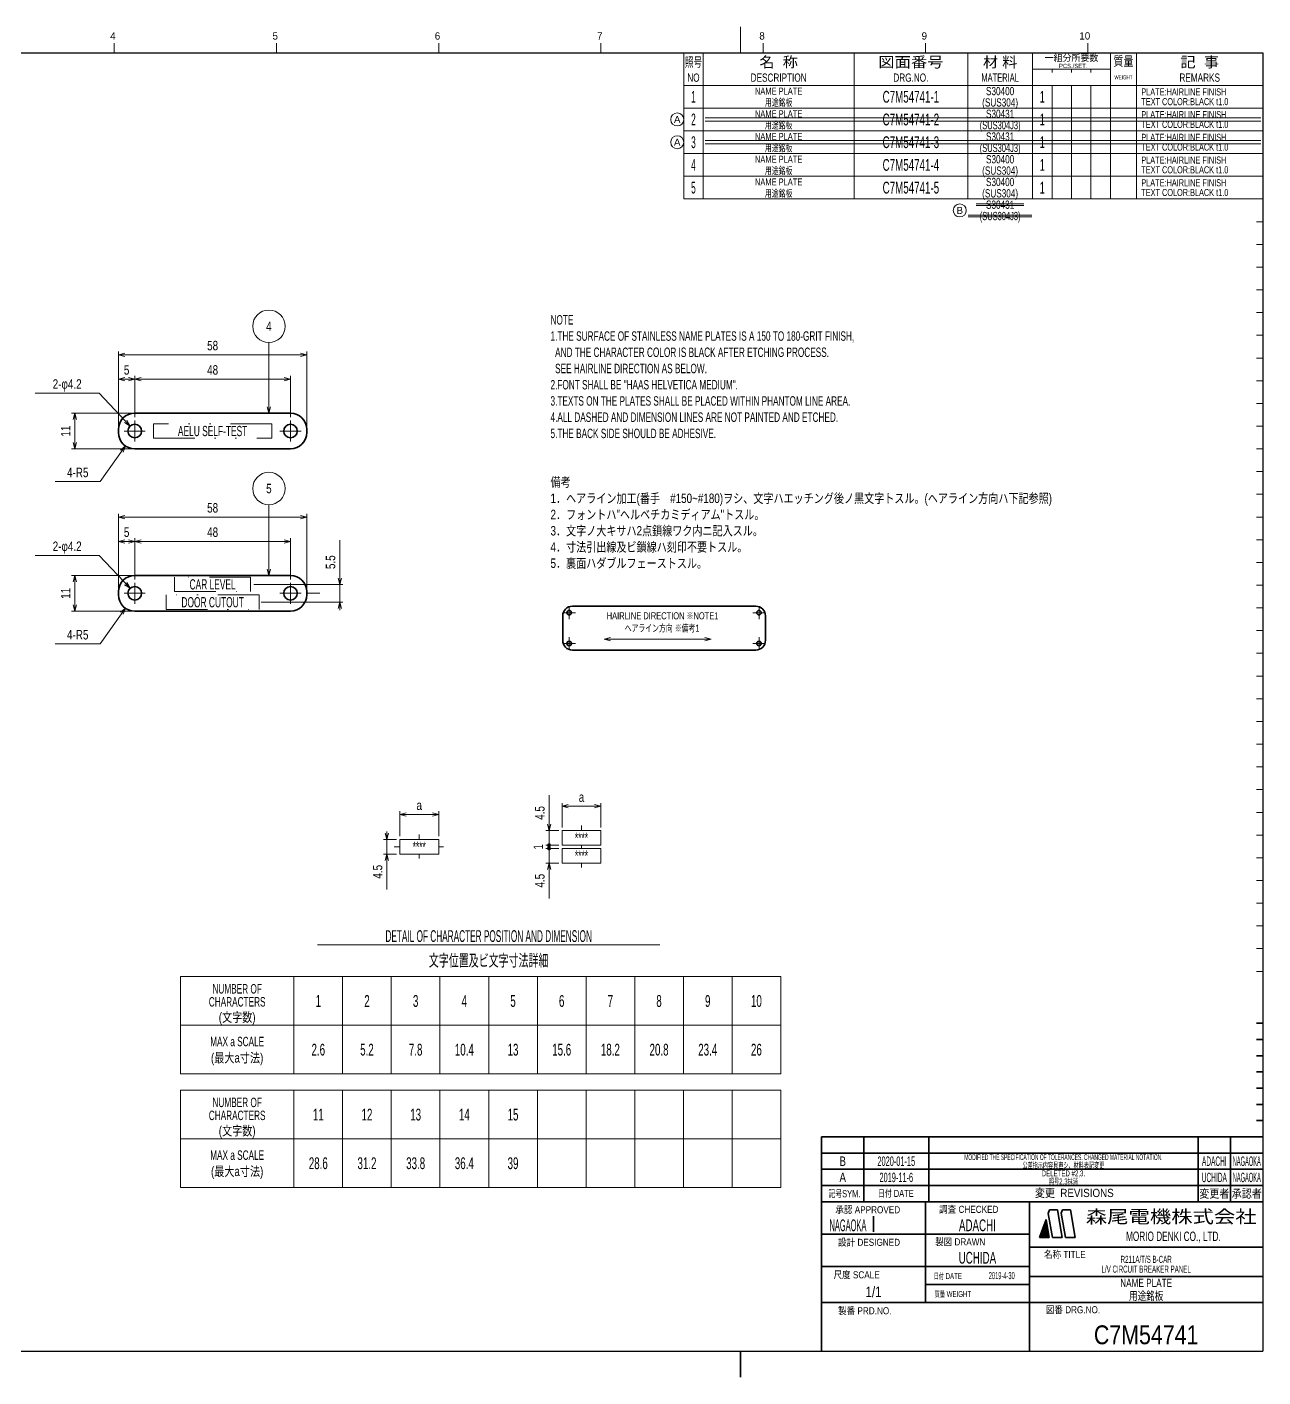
# Model space of a CAD drawing. Header units: millimetres. Extents: x 7 to 587, y 2 to 418.
# Drawn here: x 206.1 to 587, y 2 to 418 of the extents above; entities that cross this region are included whole.
import ezdxf
from ezdxf.enums import TextEntityAlignment as Align

# ---------------------------------------------------------------- set-up
doc = ezdxf.new("R2010")
doc.units = ezdxf.units.MM
doc.linetypes.add('DASHDOT', pattern=[25.3, 12.7, -6.3, 0, -6.3])
doc.linetypes.add('DIVIDE', pattern=[31.6, 12.7, -6.3, 0, -6.3, 0, -6.3])
for name, color, linetype in [('GR1_03', 7, 'Continuous'), ('GR1_05', 7, 'Continuous'), ('GR1_08', 7, 'Continuous'), ('GR1_15', 7, 'Continuous'), ('GR1_16', 7, 'Continuous'), ('図面枠C7M', 7, 'Continuous'), ('表題、部品表_01', 7, 'Continuous'), ('表題、部品表_02', 7, 'Continuous'), ('表題、部品表_03', 7, 'Continuous'), ('表題、部品表_訂正', 7, 'Continuous')]:
    doc.layers.add(name, color=color, linetype=linetype)
doc.styles.add('HG丸ｺﾞｼｯｸM-PRO', font='')
doc.styles.get('HG丸ｺﾞｼｯｸM-PRO').set_extended_font_data('HG丸ｺﾞｼｯｸM-PRO')

# ---------------------------------------------------------------- blocks, each defined once
blk = doc.blocks.new('BLKF026')
at = {"layer": '図面枠C7M', "color": 4, "linetype": 'Continuous', "lineweight": 13}
for p, q in [((519.749617, 49.41693), (520.269705, 49.937017)), ((519.830546, 49.63928), (520.248506, 50.05724)), ((519.911475, 49.861631), (520.227307, 50.177463)), ((519.992404, 50.083981), (520.206109, 50.297686)), ((520.073333, 50.306331), (520.18491, 50.417909)), ((520.154262, 50.528681), (520.163712, 50.538131)), ((518.157871, 44.996757), (520.693675, 47.532561)), ((518.211969, 45.192276), (520.672477, 47.652784)), ((518.292898, 45.414626), (520.651278, 47.773006)), ((518.299292, 44.996757), (520.714874, 47.412338)), ((518.373827, 45.636976), (520.63008, 47.893229)), ((518.440714, 44.996757), (520.736072, 47.292115)), ((518.454756, 45.859327), (520.608881, 48.013452)), ((518.535684, 46.081677), (520.587682, 48.133675)), ((518.582135, 44.996757), (520.757271, 47.171892)), ((518.616613, 46.304027), (520.566484, 48.253898)), ((518.697542, 46.526377), (520.545285, 48.374121)), ((518.723556, 44.996757), (520.778469, 47.051669)), ((518.778471, 46.748727), (520.524087, 48.494343)), ((518.8594, 46.971078), (520.502888, 48.614566)), ((518.864978, 44.996757), (520.799668, 46.931447)), ((518.940329, 47.193428), (520.48169, 48.734789)), ((519.006399, 44.996757), (520.820866, 46.811224)), ((519.021258, 47.415778), (520.460491, 48.855012)), ((519.102186, 47.638128), (520.439293, 48.975235)), ((519.147821, 44.996757), (520.842065, 46.691001)), ((519.183115, 47.860479), (520.418094, 49.095457)), ((519.264044, 48.082829), (520.396896, 49.21568)), ((519.289242, 44.996757), (520.863263, 46.570778)), ((519.344973, 48.305179), (520.375697, 49.335903)), ((519.425902, 48.527529), (520.354499, 49.456126)), ((519.430663, 44.996757), (520.884462, 46.450555)), ((519.506831, 48.749879), (520.3333, 49.576349)), ((519.572085, 44.996757), (520.90566, 46.330332)), ((519.58776, 48.97223), (520.312102, 49.696572)), ((519.668689, 49.19458), (520.290903, 49.816794)), ((519.713506, 44.996757), (520.926859, 46.21011)), ((519.854927, 44.996757), (520.948057, 46.089887)), ((519.996349, 44.996757), (520.969256, 45.969664)), ((520.13777, 44.996757), (520.990455, 45.849441)), ((520.279191, 44.996757), (521.011653, 45.729218)), ((520.420613, 44.996757), (521.032852, 45.608995)), ((520.562034, 44.996757), (521.05405, 45.488773)), ((520.703455, 44.996757), (521.075249, 45.36855)), ((520.844877, 44.996757), (521.096447, 45.248327)), ((520.986298, 44.996757), (521.117646, 45.128104)), ((521.12772, 44.996757), (521.138844, 45.007881))]:
    blk.add_line(p, q, dxfattribs=at)
blk = doc.blocks.new('BLKF023')
at = {"layer": '図面枠C7M', "color": 4, "linetype": 'Continuous', "lineweight": 13}
for p, q in [((426, 410), (426, 418)), ((233, 413), (233, 410)), ((283, 413), (283, 410)), ((333, 413), (333, 410)), ((383, 413), (383, 410)), ((433, 413), (433, 410)), ((483, 413), (483, 410)), ((533, 413), (533, 410)), ((585, 393), (587, 393)), ((585, 386), (587, 386)), ((585, 379), (587, 379)), ((585, 372), (587, 372)), ((585, 365), (587, 365)), ((585, 358), (587, 358)), ((585, 351), (587, 351)), ((585, 344), (587, 344)), ((585, 337), (587, 337)), ((585, 330), (587, 330)), ((585, 323), (587, 323)), ((585, 316), (587, 316)), ((585, 309), (587, 309)), ((585, 302), (587, 302)), ((585, 295), (587, 295)), ((585, 288), (587, 288)), ((585, 281), (587, 281)), ((585, 274), (587, 274)), ((585, 267), (587, 267)), ((587, 260), (585, 260)), ((585, 253), (587, 253)), ((585, 246), (587, 246)), ((585, 239), (587, 239)), ((585, 232), (587, 232)), ((585, 225), (587, 225)), ((585, 218), (587, 218)), ((585, 211), (587, 211)), ((585, 204), (587, 204)), ((585, 197), (587, 197)), ((585, 190), (587, 190)), ((585, 183), (587, 183)), ((585, 176), (587, 176)), ((585, 169), (587, 169)), ((585, 162), (587, 162)), ((585, 155), (587, 155)), ((585, 148), (587, 148)), ((585, 141), (587, 141)), ((585, 134), (587, 134)), ((585, 127), (587, 127))]:
    blk.add_line(p, q, dxfattribs=at)
at = {"layer": '図面枠C7M', "color": 2, "linetype": 'Continuous', "lineweight": 25}
for p, q in [((33, 410), (587, 410)), ((587, 410), (587, 10)), ((7, 10), (587, 10))]:
    blk.add_line(p, q, dxfattribs=at)
at = {"layer": '図面枠C7M', "color": 3, "linetype": 'Continuous', "lineweight": 35}
for p, q in [((587, 111), (585, 111)), ((587, 106), (585, 106)), ((587, 101), (585, 101)), ((587, 96), (585, 96)), ((587, 91), (585, 91)), ((587, 86), (585, 86)), ((587, 81), (585, 81)), ((451, 76), (587, 76)), ((451, 76), (451, 10)), ((464, 56), (464, 76)), ((484, 56), (484, 76)), ((567, 56), (567, 76)), ((577, 56), (577, 76)), ((451, 71), (587, 71)), ((451, 66), (587, 66)), ((451, 61), (587, 61)), ((451, 56), (587, 56)), ((483, 56), (483, 25)), ((515, 56), (515, 10)), ((467.01, 51.56), (467.01, 46.69)), ((518.14, 45), (520.16, 50.55)), ((521.14, 45), (520.16, 50.55)), ((520.84, 52.4), (521.23, 53.5)), ((522.14, 45), (520.84, 52.4)), ((521.23, 53.5), (523.64, 53.5)), ((525.14, 45), (523.64, 53.5)), ((525.18, 53.5), (524.82, 52.51)), ((526.14, 45), (524.82, 52.51)), ((525.18, 53.5), (527.64, 53.5)), ((529.14, 45), (527.64, 53.5)), ((451, 46), (515, 46)), ((515, 42), (587, 42)), ((518.14, 45), (521.14, 45)), ((522.14, 45), (525.14, 45)), ((526.14, 45), (529.14, 45)), ((451, 36), (515, 36)), ((483, 30.5), (515, 30.5)), ((515, 33), (587, 33)), ((451, 25), (587, 25)), ((426, 2), (426, 10))]:
    blk.add_line(p, q, dxfattribs=at)
at = {"layer": '図面枠C7M', "color": 4, "linetype": 'Continuous', "lineweight": 13}
blk.add_blockref('BLKF026', (0, 0), dxfattribs=at)
at = {"layer": '図面枠C7M', "color": 4, "linetype": 'Continuous', "lineweight": 13, "style": 'HG丸ｺﾞｼｯｸM-PRO', "width": 1.003994}
for s, height, p in [('4', 2.25, (231.79, 413.45)), ('5', 2.25, (281.79, 413.45)), ('6', 2.25, (331.79, 413.45)), ('7', 2.25, (381.79, 413.45)), ('8', 2.25, (431.8, 413.45)), ('9', 2.25, (481.8, 413.45)), ('10', 2.255, (530.4, 413.45))]:
    blk.add_text(s, height=height, dxfattribs=at).set_placement(p, align=Align.BOTTOM_LEFT)
at = {"layer": '図面枠C7M', "color": 4, "linetype": 'Continuous', "lineweight": 13, "style": 'HG丸ｺﾞｼｯｸM-PRO'}
for s, height, width, p in [('記号SYM.', 2.182, 0.69227, (458.03, 58.49)), ('日付 DATE', 2.182, 0.692507, (473.87, 58.58)), ('変更  REVISIONS', 2.5455, 0.887352, (528.85, 58.72)), ('変更者', 2.545, 0.887717, (572, 58.5)), ('承認者', 2.545, 0.887717, (582, 58.5)), ('承認 APPROVED', 2.1818, 0.863151, (465.21, 53.54)), ('調査 CHECKED', 2.182, 0.863174, (496.34, 53.67)), ('設計 DESIGNED', 2.1818, 0.862613, (465.61, 43.51)), ('製図 DRAWN', 2.182, 0.863099, (493.7, 43.65)), ('名称 TITLE', 2.182, 0.862489, (525.93, 39.77)), ('尺度 SCALE', 2.182, 0.862581, (461.78, 33.49)), ('日付 DATE', 1.818, 0.618255, (489.88, 33.09)), ('質量 WEIGHT', 1.818, 0.618812, (491.46, 27.55)), ('製番 PRD.NO.', 2.182, 0.863299, (464.29, 22.41)), ('図番 DRG.NO.', 2.182, 0.863083, (528.44, 22.73))]:
    blk.add_text(s, height=height, dxfattribs=dict(at, width=width)).set_placement(p, align=Align.MIDDLE_CENTER)
at = {"layer": '図面枠C7M', "color": 2, "linetype": 'Continuous', "lineweight": 25, "style": 'HG丸ｺﾞｼｯｸM-PRO', "width": 1.206081}
blk.add_text('森尾電機株式会社', height=4, dxfattribs=at).set_placement((558.72, 51.43), align=Align.MIDDLE_CENTER)
at = {"layer": '図面枠C7M', "color": 3, "linetype": 'Continuous', "lineweight": 35, "style": 'HG丸ｺﾞｼｯｸM-PRO', "width": 0.652197}
blk.add_text('MORIO DENKI CO., LTD.', height=2.9091, dxfattribs=at).set_placement((559.38, 45.36), align=Align.MIDDLE_CENTER)
blk = doc.blocks.new('BLKF027')
at = {"layer": '図面枠C7M', "color": 3, "linetype": 'Continuous', "lineweight": 35, "style": 'HG丸ｺﾞｼｯｸM-PRO'}
for s, height, width, p in [('B', 2.91, 0.78204, (457.5, 68.5)), ('2020-01-15', 2.909, 0.488281, (474, 68.5)), ('MODIFIED THE SPECIFICATION OF TOLERANCES. CHANGED MATERIAL NOTATION.', 1.8182, 0.497766, (525.5, 69.75)), ('ADACHI', 2.909, 0.415454, (572, 68.5)), ('NAGAOKA', 2.909, 0.359254, (582, 68.5)), ('A', 2.91, 0.782973, (457.5, 63.5)), ('2019-11-6', 2.909, 0.488281, (474, 63.5)), ('DELETED #2,3.', 1.8182, 0.618284, (525.5, 64.75)), ('UCHIDA', 2.909, 0.415827, (572, 63.5)), ('NAGAOKA', 2.909, 0.359254, (582, 63.5)), ('NAGAOKA', 3.636, 0.414524, (459.11, 48.75)), ('ADACHI', 3.636, 0.619335, (499, 48.75)), ('UCHIDA', 3.636, 0.61989, (499, 38.75)), ('R211A/T/S B-CAR', 2.1818, 0.521766, (551, 38.25)), ('2019-4-30', 2.182, 0.482367, (506.5, 33.25)), ('L/V CIRCUIT BREAKER PANEL', 2.1818, 0.522347, (551, 35.25)), ('1/1', 3.273, 0.80628, (467, 28.25)), ('NAME PLATE', 2.545, 0.742249, (551, 31)), ('C7M54741', 5.818, 0.846013, (551, 15))]:
    blk.add_text(s, height=height, dxfattribs=dict(at, width=width)).set_placement(p, align=Align.MIDDLE_CENTER)
blk = doc.blocks.new('BLKF035')
at = {"layer": 'GR1_03', "color": 4, "linetype": 'DIVIDE', "lineweight": 13}
for p, q in [((277.64, 243), (249.04, 243)), ((249.04, 243), (249.04, 238.5)), ((277.64, 238.5), (277.64, 243)), ((249.04, 238.5), (277.64, 238.5))]:
    blk.add_line(p, q, dxfattribs=at)
blk = doc.blocks.new('BLKF036')
at = {"layer": 'GR1_03', "color": 4, "linetype": 'DIVIDE', "lineweight": 13}
for p, q in [((275.04, 248.5), (251.64, 248.5)), ((251.64, 248.5), (251.64, 244)), ((275.04, 244), (275.04, 248.5)), ((251.64, 244), (275.04, 244))]:
    blk.add_line(p, q, dxfattribs=at)
blk = doc.blocks.new('BLKF037')
at = {"layer": 'GR1_03', "color": 4, "linetype": 'DIVIDE', "lineweight": 13}
for p, q in [((281.54, 295.75), (245.14, 295.75)), ((245.14, 295.75), (245.14, 291.25)), ((281.54, 291.25), (281.54, 295.75)), ((245.14, 291.25), (281.54, 291.25))]:
    blk.add_line(p, q, dxfattribs=at)
blk = doc.blocks.new('FXTIP_ARROW_S')
at = {"color": 0, "linetype": 'Continuous', "lineweight": -2}
for q in [(-1, 0), (-0.97, 0.26), (-0.97, -0.26)]:
    blk.add_line((0, 0), q, dxfattribs=at)
blk = doc.blocks.new('FXTIP_ARROW_E')
at = {"color": 0, "linetype": 'Continuous', "lineweight": -2}
for q in [(-1, 0), (-0.97, 0.26), (-0.97, -0.26)]:
    blk.add_line((0, 0), q, dxfattribs=at)
blk = doc.blocks.new('BLKF039')
at = {"layer": 'GR1_08', "color": 3, "linetype": 'Continuous', "lineweight": 35}
for p, q in [((287.34, 249), (239.34, 249)), ((234.34, 244), (234.34, 243)), ((292.34, 243), (292.34, 244)), ((239.34, 238), (287.34, 238))]:
    blk.add_line(p, q, dxfattribs=at)
for centre in [(239.34, 243.5), (287.34, 243.5)]:
    blk.add_circle(centre, 2.1, dxfattribs=at)
for centre, start, end in [((239.34, 244), 90, 180), ((287.34, 244), 0, 90), ((239.34, 243), 180, 270), ((287.34, 243), 270, 0)]:
    blk.add_arc(centre, 5, start, end, dxfattribs=at)
blk = doc.blocks.new('BLKF040')
at = {"layer": 'GR1_08', "color": 3, "linetype": 'Continuous', "lineweight": 35}
for p, q in [((287.34, 299), (239.34, 299)), ((234.34, 294), (234.34, 293)), ((292.34, 293), (292.34, 294)), ((239.34, 288), (287.34, 288))]:
    blk.add_line(p, q, dxfattribs=at)
for centre in [(239.34, 293.5), (287.34, 293.5)]:
    blk.add_circle(centre, 2.1, dxfattribs=at)
for centre, start, end in [((239.34, 294), 90, 180), ((287.34, 294), 0, 90), ((239.34, 293), 180, 270), ((287.34, 293), 270, 0)]:
    blk.add_arc(centre, 5, start, end, dxfattribs=at)
blk = doc.blocks.new('BLKF041')
at = {"layer": '表題、部品表_02', "color": 4, "linetype": 'Continuous', "lineweight": 13}
for p, q in [((408.5, 400), (408.5, 393)), ((408.5, 400), (587, 400)), ((414.5, 400), (414.5, 393)), ((461, 400), (461, 393)), ((496, 400), (496, 393)), ((516, 400), (516, 393)), ((522, 400), (522, 393)), ((528, 400), (528, 393)), ((534, 393), (534, 400)), ((540, 400), (540, 393)), ((548, 400), (548, 393)), ((587, 400), (587, 393)), ((408.5, 393), (587, 393))]:
    blk.add_line(p, q, dxfattribs=at)
blk = doc.blocks.new('BLKF043')
at = {"layer": '表題、部品表_02', "color": 4, "linetype": 'Continuous', "lineweight": 13}
for p, q in [((408.5, 393), (408.5, 386)), ((408.5, 393), (587, 393)), ((414.5, 393), (414.5, 386)), ((461, 393), (461, 386)), ((496, 393), (496, 386)), ((516, 393), (516, 386)), ((522, 393), (522, 386)), ((528, 393), (528, 386)), ((534, 386), (534, 393)), ((540, 393), (540, 386)), ((548, 393), (548, 386)), ((587, 393), (587, 386)), ((408.5, 386), (587, 386))]:
    blk.add_line(p, q, dxfattribs=at)
blk = doc.blocks.new('BLKF045')
at = {"layer": '表題、部品表_02', "color": 4, "linetype": 'Continuous', "lineweight": 13}
for p, q in [((408.5, 386), (408.5, 379)), ((408.5, 386), (587, 386)), ((414.5, 386), (414.5, 379)), ((461, 386), (461, 379)), ((496, 386), (496, 379)), ((516, 386), (516, 379)), ((522, 386), (522, 379)), ((528, 386), (528, 379)), ((534, 379), (534, 386)), ((540, 386), (540, 379)), ((548, 386), (548, 379)), ((587, 386), (587, 379)), ((408.5, 379), (587, 379))]:
    blk.add_line(p, q, dxfattribs=at)
blk = doc.blocks.new('BLKF047')
at = {"layer": '表題、部品表_02', "color": 4, "linetype": 'Continuous', "lineweight": 13}
for p, q in [((408.5, 379), (408.5, 372)), ((408.5, 379), (587, 379)), ((414.5, 379), (414.5, 372)), ((461, 379), (461, 372)), ((496, 379), (496, 372)), ((516, 379), (516, 372)), ((522, 379), (522, 372)), ((528, 379), (528, 372)), ((534, 372), (534, 379)), ((540, 379), (540, 372)), ((548, 379), (548, 372)), ((587, 379), (587, 372)), ((408.5, 372), (587, 372))]:
    blk.add_line(p, q, dxfattribs=at)
blk = doc.blocks.new('BLKF049')
at = {"layer": '表題、部品表_02', "color": 4, "linetype": 'Continuous', "lineweight": 13}
for p, q in [((408.5, 372), (408.5, 365)), ((408.5, 372), (587, 372)), ((414.5, 372), (414.5, 365)), ((461, 372), (461, 365)), ((496, 372), (496, 365)), ((516, 372), (516, 365)), ((522, 372), (522, 365)), ((528, 372), (528, 365)), ((534, 365), (534, 372)), ((540, 372), (540, 365)), ((548, 372), (548, 365)), ((587, 372), (587, 365)), ((408.5, 365), (587, 365))]:
    blk.add_line(p, q, dxfattribs=at)
blk = doc.blocks.new('BLKF052')
at = {"layer": '表題、部品表_01', "color": 4, "linetype": 'Continuous', "lineweight": 13}
for p, q in [((408.5, 410), (408.5, 400)), ((408.5, 410), (587, 410)), ((414.5, 410), (414.5, 400)), ((461, 410), (461, 400)), ((496, 410), (496, 400)), ((516, 410), (516, 400)), ((540, 410), (540, 400)), ((548, 410), (548, 400)), ((587, 410), (587, 400)), ((516, 405), (540, 405)), ((522, 404), (522, 405)), ((528, 405), (528, 404)), ((534, 405), (534, 404)), ((408.5, 400), (587, 400))]:
    blk.add_line(p, q, dxfattribs=at)
at = {"layer": '表題、部品表_01', "color": 3, "linetype": 'Continuous', "lineweight": 35, "style": 'HG丸ｺﾞｼｯｸM-PRO'}
for s, height, width, p in [('照号', 2.909, 0.651535, (411.5, 407.2)), ('名  称', 3.273, 1.042426, (437.75, 407.2)), ('図面番号', 3.273, 1.127518, (478.5, 407.2)), ('材 料', 3.273, 1.042439, (506, 407.2)), ('一組分所要数', 2.036, 0.966638, (528, 408.5)), ('質量', 2.909, 0.781842, (544, 407.5)), ('記  事', 3.273, 1.042426, (567.5, 407.2)), ('NO', 2.545, 0.740841, (411.5, 402.4)), ('DESCRIPTION', 2.5455, 0.741365, (437.75, 402.4)), ('DRG.NO.', 2.545, 0.741189, (478.5, 402.4)), ('MATERIAL', 2.545, 0.594756, (506, 402.4)), ('PCS./SET.', 1.309, 0.862935, (528.5, 406)), ('REMARKS', 2.545, 0.742803, (567.5, 402.4)), ('WEIGHT', 1.309, 0.635507, (544, 402.5))]:
    blk.add_text(s, height=height, dxfattribs=dict(at, width=width)).set_placement(p, align=Align.MIDDLE_CENTER)
blk = doc.blocks.new('BLKF051')
at = {"layer": '表題、部品表_01', "color": 3, "linetype": 'Continuous', "lineweight": 13}
blk.add_blockref('BLKF052', (0, 0), dxfattribs=at)
blk = doc.blocks.new('BLKF053')
at = {"layer": '表題、部品表_01', "color": 4, "linetype": 'DASHDOT', "lineweight": 13}
for p, q in [((375.16, 237.52), (371.26, 237.52)), ((373.21, 235.57), (373.21, 239.47)), ((433.66, 237.52), (429.76, 237.52)), ((431.71, 235.57), (431.71, 239.47)), ((373.21, 226.07), (373.21, 229.97)), ((431.71, 226.07), (431.71, 229.97)), ((375.16, 228.02), (371.26, 228.02)), ((433.66, 228.02), (429.76, 228.02))]:
    blk.add_line(p, q, dxfattribs=at)
at = {"layer": '表題、部品表_01', "color": 3, "linetype": 'Continuous', "lineweight": 35}
for p, q in [((430.71, 239.52), (374.21, 239.52)), ((371.21, 229.02), (371.21, 236.52)), ((433.71, 229.02), (433.71, 236.52)), ((430.71, 226.02), (374.21, 226.02))]:
    blk.add_line(p, q, dxfattribs=at)
for centre in [(373.21, 237.52), (431.71, 237.52), (373.21, 228.02), (431.71, 228.02)]:
    blk.add_circle(centre, 0.7, dxfattribs=at)
for centre, start, end in [((374.21, 236.52), 90, 180), ((430.71, 236.52), 0, 90), ((374.21, 229.02), 180, 270), ((430.71, 229.02), 270, 0)]:
    blk.add_arc(centre, 3, start, end, dxfattribs=at)
blk = doc.blocks.new('BLKF055')
at = {"layer": '表題、部品表_01', "color": 4, "linetype": 'DIVIDE', "lineweight": 13}
for p, q in [((321, 167.62), (333, 167.62)), ((321, 163.12), (321, 167.62)), ((333, 167.62), (333, 163.12)), ((333, 163.12), (321, 163.12))]:
    blk.add_line(p, q, dxfattribs=at)
blk = doc.blocks.new('BLKF054')
at = {"layer": '表題、部品表_01', "color": 4, "linetype": 'DASHDOT', "lineweight": 13}
for p, q in [((327, 169.12), (327, 167.62)), ((321, 165.37), (319.27, 165.37)), ((327, 163.12), (327, 161.73)), ((334.53, 165.37), (333, 165.37))]:
    blk.add_line(p, q, dxfattribs=at)
at = {"layer": '表題、部品表_01', "color": 4, "linetype": 'DIVIDE', "lineweight": 13}
blk.add_blockref('BLKF055', (0, 0), dxfattribs=at)
blk = doc.blocks.new('BLKF057')
at = {"layer": '表題、部品表_01', "color": 4, "linetype": 'DASHDOT', "lineweight": 13}
for p, q in [((377, 171.96), (377, 170.37)), ((377, 165.87), (377, 164.87)), ((377, 160.37), (377, 158.96))]:
    blk.add_line(p, q, dxfattribs=at)
at = {"layer": '表題、部品表_01', "color": 4, "linetype": 'DIVIDE', "lineweight": 13}
for p, q in [((383, 170.37), (371, 170.37)), ((371, 170.37), (371, 165.87)), ((383, 165.87), (383, 170.37)), ((371, 165.87), (383, 165.87)), ((371, 164.87), (383, 164.87)), ((371, 164.87), (371, 160.37)), ((383, 160.37), (383, 164.87)), ((371, 160.37), (383, 160.37))]:
    blk.add_line(p, q, dxfattribs=at)
blk = doc.blocks.new('BLKF056')
at = {"layer": '表題、部品表_01', "color": 4, "linetype": 'DIVIDE', "lineweight": 13}
blk.add_blockref('BLKF057', (0, 0), dxfattribs=at)
at = {"layer": '表題、部品表_01', "color": 3, "linetype": 'Continuous', "lineweight": 35, "style": 'HG丸ｺﾞｼｯｸM-PRO', "width": 0.594076}
for p in [(377, 168.12), (377, 162.62)]:
    blk.add_text('****', height=3.273, dxfattribs=at).set_placement(p, align=Align.MIDDLE_CENTER)
blk = doc.blocks.new('FXTIP_BLACKDOT_E')
at = {"color": 0, "linetype": 'Continuous', "lineweight": -2}
blk.add_line((0, 0), (-1, 0), dxfattribs=at)
at = {"color": 0, "linetype": 'Continuous', "lineweight": -2, "const_width": 0.25}
blk.add_lwpolyline([(-0.125, 0, 1), (0.125, 0, 1)], format="xyb", close=True, dxfattribs=at)
at = {"color": 0, "linetype": 'Continuous', "lineweight": -2}
blk.add_circle((0, 0), 0.25, dxfattribs=at)
blk = doc.blocks.new('BLKF058')
at = {"layer": '表題、部品表_01', "color": 4, "linetype": 'Continuous', "lineweight": 13}
for p, q in [((253.4, 125.37), (438.4, 125.37)), ((253.4, 125.37), (253.4, 95.37)), ((288.4, 125.37), (288.4, 95.37)), ((303.4, 125.37), (303.4, 95.37)), ((318.4, 125.37), (318.4, 95.37)), ((333.4, 125.37), (333.4, 95.37)), ((348.4, 125.37), (348.4, 95.37)), ((363.4, 125.37), (363.4, 95.37)), ((378.4, 125.37), (378.4, 95.37)), ((393.4, 125.37), (393.4, 95.37)), ((408.4, 125.37), (408.4, 95.37)), ((423.4, 125.37), (423.4, 95.37)), ((438.4, 125.37), (438.4, 95.37)), ((253.4, 110.37), (438.4, 110.37)), ((253.4, 95.37), (438.4, 95.37))]:
    blk.add_line(p, q, dxfattribs=at)
at = {"layer": '表題、部品表_01', "color": 3, "linetype": 'Continuous', "lineweight": 35, "style": 'HG丸ｺﾞｼｯｸM-PRO'}
for s, height, width, p in [('NUMBER OF', 2.909, 0.652209, (270.9, 121.62)), ('CHARACTERS', 2.909, 0.652208, (270.9, 117.62)), ('(文字数)', 2.909, 0.781847, (270.9, 112.87)), ('MAX a SCALE', 2.9091, 0.651872, (270.9, 105.37)), ('(最大a寸法)', 2.909, 0.781984, (270.9, 100.37))]:
    blk.add_text(s, height=height, dxfattribs=dict(at, width=width)).set_placement(p, align=Align.MIDDLE_CENTER)
blk = doc.blocks.new('BLKF059')
at = {"layer": '表題、部品表_01', "color": 4, "linetype": 'Continuous', "lineweight": 13}
for p, q in [((253.4, 90.37), (438.4, 90.37)), ((253.4, 90.37), (253.4, 60.37)), ((288.4, 90.37), (288.4, 60.37)), ((303.4, 90.37), (303.4, 60.37)), ((318.4, 90.37), (318.4, 60.37)), ((333.4, 90.37), (333.4, 60.37)), ((348.4, 90.37), (348.4, 60.37)), ((363.4, 90.37), (363.4, 60.37)), ((378.4, 90.37), (378.4, 60.37)), ((393.4, 90.37), (393.4, 60.37)), ((408.4, 90.37), (408.4, 60.37)), ((423.4, 90.37), (423.4, 60.37)), ((438.4, 90.37), (438.4, 60.37)), ((253.4, 75.37), (438.4, 75.37)), ((253.4, 60.37), (438.4, 60.37))]:
    blk.add_line(p, q, dxfattribs=at)
at = {"layer": '表題、部品表_01', "color": 3, "linetype": 'Continuous', "lineweight": 35, "style": 'HG丸ｺﾞｼｯｸM-PRO'}
for s, height, width, p in [('NUMBER OF', 2.909, 0.652209, (270.9, 86.62)), ('CHARACTERS', 2.909, 0.652208, (270.9, 82.62)), ('(文字数)', 2.909, 0.781847, (270.9, 77.87)), ('MAX a SCALE', 2.9091, 0.651872, (270.9, 70.37)), ('(最大a寸法)', 2.909, 0.781984, (270.9, 65.37))]:
    blk.add_text(s, height=height, dxfattribs=dict(at, width=width)).set_placement(p, align=Align.MIDDLE_CENTER)
blk = doc.blocks.new('BLKF060')
at = {"layer": 'GR1_05', "color": 4, "linetype": 'Continuous', "lineweight": 13}
blk.add_circle((406.5, 389.5), 2, dxfattribs=at)
at = {"layer": 'GR1_05', "color": 4, "linetype": 'Continuous', "lineweight": 13, "style": 'HG丸ｺﾞｼｯｸM-PRO', "width": 1.042301}
blk.add_text('A', height=2.18, dxfattribs=at).set_placement((406.5, 389.5), align=Align.MIDDLE_CENTER)
blk = doc.blocks.new('BLKF061')
at = {"layer": 'GR1_05', "color": 4, "linetype": 'Continuous', "lineweight": 13}
blk.add_circle((406.5, 382.5), 2, dxfattribs=at)
at = {"layer": 'GR1_05', "color": 4, "linetype": 'Continuous', "lineweight": 13, "style": 'HG丸ｺﾞｼｯｸM-PRO', "width": 1.042301}
blk.add_text('A', height=2.18, dxfattribs=at).set_placement((406.5, 382.5), align=Align.MIDDLE_CENTER)
blk = doc.blocks.new('BLKF066')
at = {"layer": '表題、部品表_訂正', "color": 4, "linetype": 'Continuous', "lineweight": 13}
for p, q in [((498.65, 363.5), (513.35, 363.5)), ((498.65, 363), (513.35, 363)), ((496.2, 360), (515.8, 360)), ((496.2, 359.5), (515.8, 359.5))]:
    blk.add_line(p, q, dxfattribs=at)
at = {"layer": '表題、部品表_訂正', "color": 3, "linetype": 'Continuous', "lineweight": 35, "style": 'HG丸ｺﾞｼｯｸM-PRO'}
for s, width, p in [('S30431', 0.740904, (506, 363.25)), ('(SUS304J3)', 0.593559, (506, 359.75))]:
    blk.add_text(s, height=2.545, dxfattribs=dict(at, width=width)).set_placement(p, align=Align.MIDDLE_CENTER)
blk = doc.blocks.new('BLKF067')
at = {"layer": '表題、部品表_訂正', "color": 4, "linetype": 'Continuous', "lineweight": 13}
blk.add_circle((493.57, 361.48), 2, dxfattribs=at)
at = {"layer": '表題、部品表_訂正', "color": 4, "linetype": 'Continuous', "lineweight": 13, "style": 'HG丸ｺﾞｼｯｸM-PRO', "width": 1.04272}
blk.add_text('B', height=2.18, dxfattribs=at).set_placement((493.57, 361.48), align=Align.MIDDLE_CENTER)

msp = doc.modelspace()

# ---------------------------------------------------------------- linework, layer by layer
at = {"layer": 'GR1_05', "color": 4, "linetype": 'Continuous', "lineweight": 13}
for p, q in [((415.12, 390), (586.38, 390)), ((415.12, 389), (586.38, 389)), ((415.12, 383), (586.38, 383)), ((415.12, 382), (586.38, 382))]:
    msp.add_line(p, q, dxfattribs=at)
at = {"layer": 'GR1_08', "color": 4, "linetype": 'DASHDOT', "lineweight": 13}
for p, q in [((239.34, 290.25), (239.34, 296.75)), ((287.34, 290.25), (287.34, 296.75)), ((242.59, 293.5), (236.09, 293.5)), ((290.59, 293.5), (284.09, 293.5)), ((239.34, 240.25), (239.34, 246.75)), ((287.34, 240.25), (287.34, 246.75)), ((242.59, 243.5), (236.09, 243.5)), ((290.59, 243.5), (284.09, 243.5)), ((296.33, 243.5), (292.69, 243.5))]:
    msp.add_line(p, q, dxfattribs=at)
at = {"layer": 'GR1_15', "color": 4, "linetype": 'Continuous', "lineweight": 13}
for p, q in [((280.68, 299), (280.68, 320.78)), ((280.68, 249), (280.68, 270.78))]:
    msp.add_line(p, q, dxfattribs=at)
for centre in [(280.68, 325.78), (280.68, 275.78)]:
    msp.add_circle(centre, 5, dxfattribs=at)
at = {"layer": 'GR1_16', "color": 4, "linetype": 'Continuous', "lineweight": 13}
for p, q in [((234.34, 294), (234.34, 318)), ((234.34, 317), (292.34, 317)), ((292.34, 295), (292.34, 318)), ((234.34, 294), (234.34, 310.5)), ((234.34, 309.5), (239.34, 309.5)), ((239.34, 297.75), (239.34, 310.5)), ((239.34, 309.5), (287.34, 309.5)), ((287.34, 297.75), (287.34, 310.5)), ((228.4, 305.17), (208.64, 305.17)), ((237.9, 295.04), (228.4, 305.17)), ((238.34, 299), (219.88, 299)), ((220.88, 288), (220.88, 299)), ((238.34, 288), (219.88, 288)), ((236.45, 288.92), (228.69, 277.9)), ((228.69, 277.9), (214.85, 277.9)), ((234.34, 244), (234.34, 268)), ((234.34, 267), (292.34, 267)), ((292.34, 245), (292.34, 268)), ((234.34, 244), (234.34, 260.5)), ((234.34, 259.5), (239.34, 259.5)), ((239.34, 247.75), (239.34, 260.5)), ((239.34, 259.5), (287.34, 259.5)), ((287.34, 247.75), (287.34, 260.5)), ((302.5, 246.25), (302.5, 259.91)), ((228.4, 255.17), (208.64, 255.17)), ((237.9, 245.04), (228.4, 255.17)), ((238.34, 249), (219.88, 249)), ((220.88, 238), (220.88, 249)), ((276.02, 246.25), (303.5, 246.25)), ((302.5, 240.75), (302.5, 246.25)), ((238.34, 238), (219.88, 238)), ((236.45, 238.92), (228.69, 227.9)), ((278.33, 240.75), (303.5, 240.75)), ((302.5, 238.25), (302.5, 240.75)), ((228.69, 227.9), (214.85, 227.9))]:
    msp.add_line(p, q, dxfattribs=at)
at = {"layer": '表題、部品表_01', "color": 4, "linetype": 'Continuous', "lineweight": 13}
for p, q in [((416.98, 229.32), (383.97, 229.32)), ((367, 170.37), (367, 181.25)), ((321, 168.62), (321, 176.37)), ((321, 175.37), (333, 175.37)), ((333, 168.62), (333, 176.37)), ((371, 171.37), (371, 178.87)), ((371, 177.87), (383, 177.87)), ((383, 171.37), (383, 178.87)), ((320, 167.62), (316, 167.62)), ((317, 167.62), (317, 170.12)), ((317, 163.12), (317, 167.62)), ((370, 170.37), (366, 170.37)), ((367, 165.87), (367, 170.37)), ((320, 163.12), (316, 163.12)), ((317, 152.24), (317, 163.12)), ((370, 165.87), (366, 165.87)), ((370, 164.87), (366, 164.87)), ((367, 164.87), (367, 165.87)), ((367, 160.37), (367, 164.87)), ((370, 160.37), (366, 160.37)), ((367, 149.49), (367, 160.37)), ((295.7, 135.17), (401.1, 135.17))]:
    msp.add_line(p, q, dxfattribs=at)

# ---------------------------------------------------------------- block references
at = {"layer": 'GR1_03', "color": 4, "linetype": 'DIVIDE', "lineweight": 13}
for name in ['BLKF037', 'BLKF036', 'BLKF035']:
    msp.add_blockref(name, (0, 0), dxfattribs=at)
at = {"layer": 'GR1_05', "color": 4, "linetype": 'Continuous', "lineweight": 13}
for name in ['BLKF060', 'BLKF061']:
    msp.add_blockref(name, (0, 0), dxfattribs=at)
at = {"layer": 'GR1_08', "color": 3, "linetype": 'Continuous', "lineweight": 35}
for name in ['BLKF040', 'BLKF039']:
    msp.add_blockref(name, (0, 0), dxfattribs=at)
at = {"layer": 'GR1_15', "color": 4, "linetype": 'Continuous', "lineweight": 13, "xscale": 2, "yscale": 2, "rotation": 270}
for p in [(280.68, 299), (280.68, 249)]:
    msp.add_blockref('FXTIP_ARROW_S', p, dxfattribs=at)
at = {"layer": 'GR1_16', "color": 4, "linetype": 'Continuous', "lineweight": 13, "xscale": 2, "yscale": 2}
for name, p, rotation in [('FXTIP_ARROW_S', (234.34, 317), 180), ('FXTIP_ARROW_E', (292.34, 317), 360), ('FXTIP_ARROW_S', (234.34, 309.5), 180), ('FXTIP_ARROW_E', (239.34, 309.5), 360), ('FXTIP_ARROW_S', (239.34, 309.5), 180), ('FXTIP_ARROW_E', (287.34, 309.5), 360), ('FXTIP_ARROW_E', (220.88, 299), 90), ('FXTIP_ARROW_S', (237.9, 295.04), 313.1523897340054), ('FXTIP_ARROW_S', (220.88, 288), 270), ('FXTIP_ARROW_S', (236.45, 288.92), 54.81258630508395), ('FXTIP_ARROW_S', (234.34, 267), 180), ('FXTIP_ARROW_E', (292.34, 267), 360), ('FXTIP_ARROW_S', (234.34, 259.5), 180), ('FXTIP_ARROW_E', (239.34, 259.5), 360), ('FXTIP_ARROW_S', (239.34, 259.5), 180), ('FXTIP_ARROW_E', (287.34, 259.5), 360), ('FXTIP_ARROW_E', (220.88, 249), 90), ('FXTIP_ARROW_S', (237.9, 245.04), 313.1523897340052), ('FXTIP_ARROW_S', (302.5, 246.25), 270), ('FXTIP_ARROW_S', (220.88, 238), 270), ('FXTIP_ARROW_S', (236.45, 238.92), 54.81258630508415), ('FXTIP_ARROW_E', (302.5, 240.75), 90)]:
    msp.add_blockref(name, p, dxfattribs=dict(at, rotation=rotation))
at = {"layer": '図面枠C7M', "color": 4, "linetype": 'Continuous', "lineweight": 13}
msp.add_blockref('BLKF023', (0, 0), dxfattribs=at)
at = {"layer": '図面枠C7M', "color": 3, "linetype": 'Continuous', "lineweight": 35}
msp.add_blockref('BLKF027', (0, 0), dxfattribs=at)
at = {"layer": '表題、部品表_01', "color": 3, "linetype": 'Continuous', "lineweight": 35}
for name in ['BLKF051', 'BLKF053', 'BLKF056']:
    msp.add_blockref(name, (0, 0), dxfattribs=at)
at = {"layer": '表題、部品表_01', "color": 4, "linetype": 'Continuous', "lineweight": 13, "xscale": 2, "yscale": 2}
for name, p, rotation in [('FXTIP_ARROW_E', (383.97, 229.32), 180), ('FXTIP_ARROW_S', (321, 175.37), 180), ('FXTIP_ARROW_E', (333, 175.37), 360), ('FXTIP_ARROW_S', (371, 177.87), 180), ('FXTIP_ARROW_E', (383, 177.87), 360), ('FXTIP_ARROW_S', (367, 170.37), 270), ('FXTIP_ARROW_S', (317, 167.62), 270), ('FXTIP_ARROW_E', (317, 163.12), 90), ('FXTIP_BLACKDOT_E', (367, 165.87), 90), ('FXTIP_BLACKDOT_E', (367, 164.87), 90), ('FXTIP_ARROW_E', (367, 160.37), 90)]:
    msp.add_blockref(name, p, dxfattribs=dict(at, rotation=rotation))
msp.add_blockref('FXTIP_ARROW_S', (416.98, 229.32), dxfattribs=at)
at = {"layer": '表題、部品表_01', "color": 4, "linetype": 'DASHDOT', "lineweight": 13}
msp.add_blockref('BLKF054', (0, 0), dxfattribs=at)
at = {"layer": '表題、部品表_01', "color": 4, "linetype": 'Continuous', "lineweight": 13}
for name in ['BLKF058', 'BLKF059']:
    msp.add_blockref(name, (0, 0), dxfattribs=at)
at = {"layer": '表題、部品表_02', "color": 4, "linetype": 'Continuous', "lineweight": 13}
for name in ['BLKF041', 'BLKF043', 'BLKF045', 'BLKF047', 'BLKF049']:
    msp.add_blockref(name, (0, 0), dxfattribs=at)
at = {"layer": '表題、部品表_訂正', "color": 4, "linetype": 'Continuous', "lineweight": 13}
for name in ['BLKF067', 'BLKF066']:
    msp.add_blockref(name, (0, 0), dxfattribs=at)

# ---------------------------------------------------------------- texts
at = {"layer": 'GR1_05', "color": 3, "linetype": 'Continuous', "lineweight": 35, "style": 'HG丸ｺﾞｼｯｸM-PRO'}
for s, height, width, p in [('NAME PLATE', 2.182, 0.692312, (437.75, 391.25)), ('C7M54741-2', 3.636, 0.61972, (478.5, 389.5)), ('S30431', 2.545, 0.740904, (506, 391.25)), ('1', 3.64, 0.576062, (519, 389.5)), ('用途銘板', 2.182, 0.692256, (437.75, 387.75)), ('(SUS304J3)', 2.545, 0.593559, (506, 387.75)), ('NAME PLATE', 2.182, 0.692312, (437.75, 384.25)), ('C7M54741-3', 3.636, 0.61972, (478.5, 382.5)), ('S30431', 2.545, 0.740904, (506, 384.25)), ('1', 3.64, 0.576062, (519, 382.5)), ('用途銘板', 2.182, 0.692256, (437.75, 380.75)), ('(SUS304J3)', 2.545, 0.593559, (506, 380.75))]:
    msp.add_text(s, height=height, dxfattribs=dict(at, width=width)).set_placement(p, align=Align.MIDDLE_CENTER)
for s, width, p in [('PLATE:HAIRLINE FINISH', 0.619089, (549.5, 391)), ('TEXT COLOR:BLACK t1.0', 0.618279, (549.5, 388)), ('PLATE:HAIRLINE FINISH', 0.619089, (549.5, 384)), ('TEXT COLOR:BLACK t1.0', 0.618279, (549.5, 381))]:
    msp.add_text(s, height=2.1818, dxfattribs=dict(at, width=width)).set_placement(p, align=Align.MIDDLE_LEFT)
at = {"layer": 'GR1_08', "color": 3, "linetype": 'Continuous', "lineweight": 35, "style": 'HG丸ｺﾞｼｯｸM-PRO'}
for s, height, width, p in [('AELU SELF-TEST', 3.1636, 0.610696, (263.34, 293.5)), ('CAR LEVEL', 3.164, 0.610262, (263.34, 246.25)), ('DOOR CUTOUT', 3.1636, 0.610408, (263.34, 240.75))]:
    msp.add_text(s, height=height, dxfattribs=dict(at, width=width)).set_placement(p, align=Align.MIDDLE_CENTER)
at = {"layer": 'GR1_15', "color": 3, "linetype": 'Continuous', "lineweight": 35, "style": 'HG丸ｺﾞｼｯｸM-PRO', "width": 0.784542}
for s, p in [('4', (280.68, 325.78)), ('5', (280.68, 275.78))]:
    msp.add_text(s, height=2.91, rotation=0, dxfattribs=at).set_placement(p, align=Align.MIDDLE_CENTER)
at = {"layer": 'GR1_16', "color": 3, "linetype": 'Continuous', "lineweight": 35, "style": 'HG丸ｺﾞｼｯｸM-PRO'}
for s, height, rotation, width, p in [('58', 2.909, 0, 0.784542, (263.34, 317.5)), ('5', 2.91, 0, 0.784542, (236.84, 310)), ('48', 2.909, 0, 0.784542, (263.34, 310)), ('11', 2.909, 90, 0.784542, (220.38, 293.5)), ('58', 2.909, 0, 0.784542, (263.34, 267.5)), ('5', 2.91, 0, 0.784542, (236.84, 260)), ('48', 2.909, 0, 0.784542, (263.34, 260)), ('5.5', 2.909, 90, 0.784839, (302, 253.08)), ('11', 2.909, 90, 0.784542, (220.38, 243.5))]:
    msp.add_text(s, height=height, rotation=rotation, dxfattribs=dict(at, width=width)).set_placement(p, align=Align.BOTTOM_CENTER)
for s, width, p in [('2-φ4.2', 0.783565, (218.52, 305.67)), ('4-R5', 0.783129, (221.77, 278.4)), ('2-φ4.2', 0.783565, (218.52, 255.67)), ('4-R5', 0.783129, (221.77, 228.4))]:
    msp.add_text(s, height=2.909, dxfattribs=dict(at, width=width)).set_placement(p, align=Align.BOTTOM_CENTER)
at = {"layer": '図面枠C7M', "color": 3, "linetype": 'Continuous', "lineweight": 35, "style": 'HG丸ｺﾞｼｯｸM-PRO'}
for s, height, width, p in [('公差指示内容見直シ、材料表記変更', 1.8182, 0.618958, (525.5, 67.25)), ('照号2,3抹消', 1.818, 0.618889, (525.5, 62.25)), ('用途銘板', 2.545, 0.741121, (551, 27))]:
    msp.add_text(s, height=height, dxfattribs=dict(at, width=width)).set_placement(p, align=Align.MIDDLE_CENTER)
at = {"layer": '表題、部品表_01', "color": 3, "linetype": 'Continuous', "lineweight": 35, "style": 'HG丸ｺﾞｼｯｸM-PRO'}
for s, height, width, p in [('NOTE', 2.909, 0.651162, (367.46, 327.77)), ('1.THE SURFACE OF STAINLESS NAME PLATES IS A 150 TO 180-GRIT FINISH,', 2.9091, 0.651906, (367.46, 322.77)), ('  AND THE CHARACTER COLOR IS BLACK AFTER ETCHING PROCESS.', 2.9091, 0.651808, (367.46, 317.77)), ('  SEE HAIRLINE DIRECTION AS BELOW.', 2.9091, 0.651873, (367.46, 312.77)), ('2.FONT SHALL BE "HAAS HELVETICA MEDIUM".', 2.9091, 0.651802, (367.46, 307.77)), ('3.TEXTS ON THE PLATES SHALL BE PLACED WITHIN PHANTOM LINE AREA.', 2.9091, 0.651427, (367.46, 302.77)), ('4.ALL DASHED AND DIMENSION LINES ARE NOT PAINTED AND ETCHED.', 2.9091, 0.651815, (367.46, 297.77)), ('5.THE BACK SIDE SHOULD BE ADHESIVE.', 2.9091, 0.651629, (367.46, 292.77)), ('備考', 2.909, 0.781842, (367.46, 277.77)), ('1．ヘアライン加工(番手\u3000#150~#180)ヲシ、文字ハエッチング後ノ黒文字トスル。(ヘアライン方向ハ下記参照)', 2.9091, 0.78218, (367.46, 272.77)), ('2．フォントハ"ヘルベチカミディアム"トスル。', 2.9091, 0.782029, (367.46, 267.77)), ('3．文字ノ大キサハ2点鎖線ワク内ニ記入スル。', 2.9091, 0.782029, (367.46, 262.77)), ('4．寸法引出線及ビ鎖線ハ刻印不要トスル。', 2.9091, 0.781944, (367.46, 257.77)), ('5．裏面ハダブルフェーストスル。', 2.9091, 0.78197, (367.46, 252.77))]:
    msp.add_text(s, height=height, dxfattribs=dict(at, width=width)).set_placement(p, align=Align.MIDDLE_LEFT)
for s, width, p in [('HAIRLINE DIRECTION ※NOTE1', 0.69259, (401.98, 234.82)), ('ヘアライン方向 ※備考1', 0.692024, (401.84, 231.01))]:
    msp.add_text(s, height=2.1818, dxfattribs=dict(at, width=width)).set_placement(p, align=Align.BOTTOM_CENTER)
for s, height, rotation, width, p in [('a', 2.91, 0, 0.783015, (327, 175.87)), ('a', 2.91, 0, 0.783015, (377, 178.37)), ('4.5', 2.909, 90, 0.784839, (366.5, 175.81)), ('1', 2.91, 90, 0.784542, (366, 165.37)), ('4.5', 2.909, 90, 0.784839, (316.5, 157.68)), ('4.5', 2.909, 90, 0.784839, (366.5, 154.93))]:
    msp.add_text(s, height=height, rotation=rotation, dxfattribs=dict(at, width=width)).set_placement(p, align=Align.BOTTOM_CENTER)
for s, height, width, p in [('****', 3.273, 0.594076, (327, 165.37)), ('DETAIL OF CHARACTER POSITION AND DIMENSION', 3.6364, 0.522091, (348.4, 137.87)), ('文字位置及ビ文字寸法詳細', 3.6364, 0.618958, (348.4, 130.37)), ('1', 3.64, 0.619953, (295.9, 117.87)), ('2', 3.64, 0.619953, (310.9, 117.87)), ('3', 3.64, 0.619953, (325.9, 117.87)), ('4', 3.64, 0.619953, (340.9, 117.87)), ('5', 3.64, 0.619953, (355.9, 117.87)), ('6', 3.64, 0.619953, (370.9, 117.87)), ('7', 3.64, 0.619953, (385.9, 117.87)), ('8', 3.64, 0.619953, (400.9, 117.87)), ('9', 3.64, 0.619953, (415.9, 117.87)), ('10', 3.636, 0.619953, (430.9, 117.87)), ('2.6', 3.636, 0.618723, (295.9, 102.87)), ('5.2', 3.636, 0.618723, (310.9, 102.87)), ('7.8', 3.636, 0.618723, (325.9, 102.87)), ('10.4', 3.636, 0.619098, (340.9, 102.87)), ('13', 3.636, 0.619953, (355.9, 102.87)), ('15.6', 3.636, 0.619098, (370.9, 102.87)), ('18.2', 3.636, 0.619098, (385.9, 102.87)), ('20.8', 3.636, 0.619098, (400.9, 102.87)), ('23.4', 3.636, 0.619098, (415.9, 102.87)), ('26', 3.636, 0.619953, (430.9, 102.87)), ('11', 3.636, 0.619953, (295.9, 82.87)), ('12', 3.636, 0.619953, (310.9, 82.87)), ('13', 3.636, 0.619953, (325.9, 82.87)), ('14', 3.636, 0.619953, (340.9, 82.87)), ('15', 3.636, 0.619953, (355.9, 82.87)), ('28.6', 3.636, 0.619098, (295.9, 67.87)), ('31.2', 3.636, 0.619098, (310.9, 67.87)), ('33.8', 3.636, 0.619098, (325.9, 67.87)), ('36.4', 3.636, 0.619098, (340.9, 67.87)), ('39', 3.636, 0.619953, (355.9, 67.87))]:
    msp.add_text(s, height=height, dxfattribs=dict(at, width=width)).set_placement(p, align=Align.MIDDLE_CENTER)
at = {"layer": '表題、部品表_03', "color": 3, "linetype": 'Continuous', "lineweight": 35, "style": 'HG丸ｺﾞｼｯｸM-PRO'}
for s, height, width, p in [('S30400', 2.545, 0.740904, (506, 398.25)), ('1', 3.64, 0.521199, (411.5, 396.5)), ('NAME PLATE', 2.182, 0.692312, (437.75, 398.25)), ('用途銘板', 2.182, 0.692256, (437.75, 394.75)), ('C7M54741-1', 3.636, 0.61972, (478.5, 396.5)), ('(SUS304)', 2.545, 0.740651, (506, 394.75)), ('1', 3.64, 0.576062, (519, 396.5)), ('2', 3.64, 0.521199, (411.5, 389.5)), ('3', 3.64, 0.521199, (411.5, 382.5)), ('S30400', 2.545, 0.740904, (506, 377.25)), ('4', 3.64, 0.521199, (411.5, 375.5)), ('NAME PLATE', 2.182, 0.692312, (437.75, 377.25)), ('用途銘板', 2.182, 0.692256, (437.75, 373.75)), ('C7M54741-4', 3.636, 0.61972, (478.5, 375.5)), ('(SUS304)', 2.545, 0.740651, (506, 373.75)), ('1', 3.64, 0.576062, (519, 375.5)), ('5', 3.64, 0.521199, (411.5, 368.5)), ('NAME PLATE', 2.182, 0.692312, (437.75, 370.25)), ('C7M54741-5', 3.636, 0.61972, (478.5, 368.5)), ('S30400', 2.545, 0.740904, (506, 370.25)), ('1', 3.64, 0.576062, (519, 368.5)), ('用途銘板', 2.182, 0.692256, (437.75, 366.75)), ('(SUS304)', 2.545, 0.740651, (506, 366.75))]:
    msp.add_text(s, height=height, dxfattribs=dict(at, width=width)).set_placement(p, align=Align.MIDDLE_CENTER)
for s, width, p in [('TEXT COLOR:BLACK t1.0', 0.618279, (549.5, 395)), ('PLATE:HAIRLINE FINISH', 0.619089, (549.5, 398)), ('TEXT COLOR:BLACK t1.0', 0.618279, (549.5, 374)), ('PLATE:HAIRLINE FINISH', 0.619089, (549.5, 377)), ('PLATE:HAIRLINE FINISH', 0.619089, (549.5, 370)), ('TEXT COLOR:BLACK t1.0', 0.618279, (549.5, 367))]:
    msp.add_text(s, height=2.1818, dxfattribs=dict(at, width=width)).set_placement(p, align=Align.MIDDLE_LEFT)

doc.saveas('drawing.dxf')
